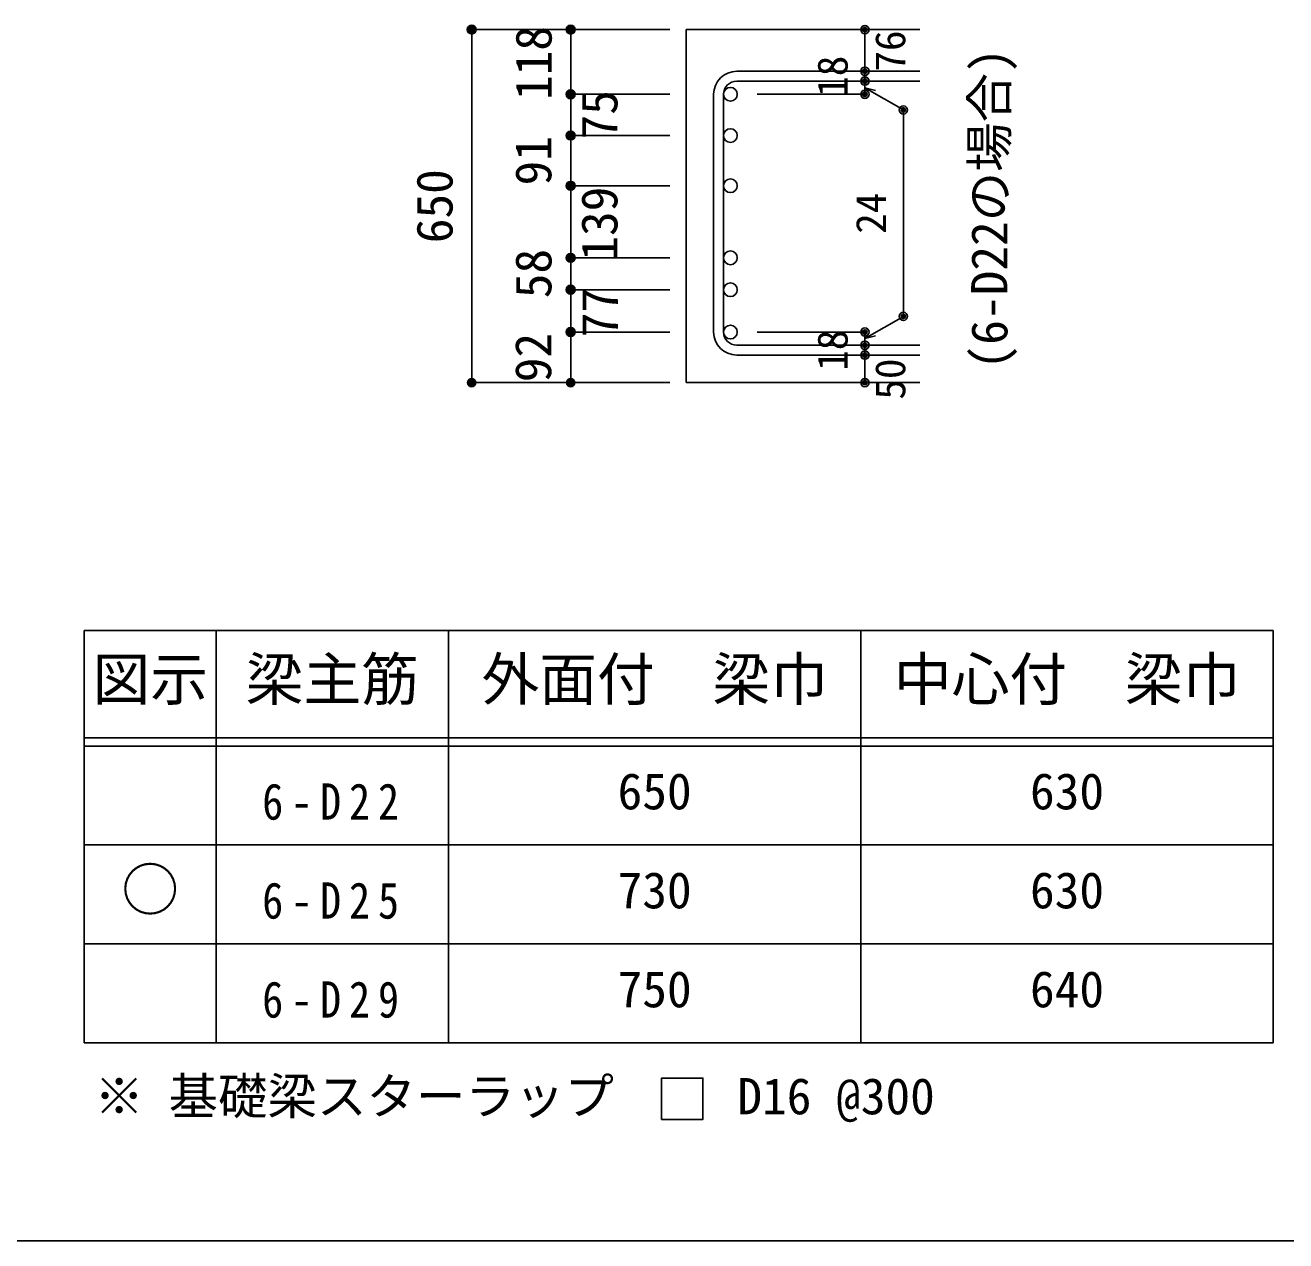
# Model space of a CAD drawing. Units: millimetres at full size, sheet at 1:30, with parts at other scales. Extents: x -5973 to 5954, y -4195 to 4201.
# Drawn here: x 1340 to 3633, y 3 to 2214 of the extents above; entities that cross this region are included whole.
import ezdxf
from ezdxf.enums import TextEntityAlignment as Align

# ---------------------------------------------------------------- set-up
doc = ezdxf.new("R2010")
doc.units = ezdxf.units.MM
doc.header["$LTSCALE"] = 30
doc.header["$PDMODE"] = 32
doc.header["$PDSIZE"] = 15
for name, color, linetype in [('0-1_躯体線', 2, 'Continuous'), ('0-5_基礎梁筋', 7, 'Continuous'), ('0-6_スタラップ筋', 7, 'Continuous'), ('0-7_文字', 4, 'Continuous'), ('0-D_寸法', 4, 'Continuous'), ('6-7_文字', 7, 'Continuous'), ('6-E_枠', 7, 'Continuous'), ('F-0_枠', 6, 'Continuous')]:
    doc.layers.add(name, color=color, linetype=linetype)
doc.styles.add('ＭＳ ゴシック', font='')
doc.styles.get('ＭＳ ゴシック').set_extended_font_data('MS Gothic')

msp = doc.modelspace()

# ---------------------------------------------------------------- linework, layer by layer
at = {"layer": '0-1_躯体線'}
for p, q in [((2967.44, 2205.67), (2542.44, 2205.67)), ((2542.44, 2205.67), (2542.44, 1563.67)), ((2967.44, 1563.67), (2542.44, 1563.67))]:
    msp.add_line(p, q, dxfattribs=at)
at = {"layer": '0-5_基礎梁筋', "color": 3}
for centre in [(2622.94, 2087.97), (2622.94, 2012.97), (2622.94, 1921.67), (2622.94, 1790.67), (2622.94, 1732.67), (2622.94, 1655.67)]:
    msp.add_circle(centre, 12.5, dxfattribs=at)
at = {"layer": '0-6_スタラップ筋'}
for p, q in [((2634.44, 2129.97), (2967.44, 2129.97)), ((2634.44, 2111.97), (2967.44, 2111.97)), ((2592.44, 2087.97), (2592.44, 1655.67)), ((2610.44, 2087.97), (2610.44, 1655.67)), ((2634.44, 1631.67), (2967.44, 1631.67)), ((2634.44, 1613.67), (2967.44, 1613.67))]:
    msp.add_line(p, q, dxfattribs=at)
for centre, radius, start, end in [((2634.44, 2087.97), 42, 90, 180), ((2634.44, 2087.97), 24, 90, 180), ((2634.44, 1655.67), 42, 180, 270), ((2634.44, 1655.67), 24, 180, 270)]:
    msp.add_arc(centre, radius, start, end, dxfattribs=at)
at = {"layer": '0-D_寸法'}
for p, q in [((2152.44, 2205.67), (2332.44, 2205.67)), ((2152.44, 2205.67), (2332.44, 2205.67)), ((2152.44, 2205.67), (2152.44, 1563.67)), ((2332.44, 2205.67), (2512.44, 2205.67)), ((2332.44, 2205.67), (2512.44, 2205.67)), ((2332.44, 2205.67), (2332.44, 1563.67)), ((2867.44, 2129.97), (2867.44, 2205.67)), ((2867.44, 2205.67), (2867.44, 2129.97)), ((2867.44, 2111.97), (2867.44, 2129.97)), ((2867.44, 2111.97), (2867.44, 2087.97)), ((2332.44, 2087.97), (2512.44, 2087.97)), ((2332.44, 2087.97), (2512.44, 2087.97)), ((2867.44, 2087.97), (2671.35, 2087.97)), ((2867.44, 2099.97), (2937.5, 2059.53)), ((2867.44, 2099.97), (2886.76, 2094.8)), ((2937.5, 2059.53), (2937.5, 1684.12)), ((2332.44, 2012.97), (2512.44, 2012.97)), ((2332.44, 2012.97), (2512.44, 2012.97)), ((2332.44, 1921.67), (2512.44, 1921.67)), ((2332.44, 1921.67), (2512.44, 1921.67)), ((2332.44, 1790.67), (2512.44, 1790.67)), ((2332.44, 1790.67), (2512.44, 1790.67)), ((2332.44, 1732.67), (2512.44, 1732.67)), ((2332.44, 1732.67), (2512.44, 1732.67)), ((2867.44, 1643.67), (2937.5, 1684.12)), ((2332.44, 1655.67), (2512.44, 1655.67)), ((2332.44, 1655.67), (2512.44, 1655.67)), ((2332.44, 1599.71), (2332.44, 1655.67)), ((2867.44, 1655.67), (2671.35, 1655.67)), ((2867.44, 1631.67), (2867.44, 1655.67)), ((2867.44, 1643.67), (2886.76, 1648.85)), ((2867.44, 1613.67), (2867.44, 1631.67)), ((2867.44, 1563.67), (2867.44, 1613.67)), ((2152.44, 1563.67), (2332.44, 1563.67)), ((2332.44, 1563.67), (2512.44, 1563.67))]:
    msp.add_line(p, q, dxfattribs=at)
for centre, radius in [((2152.44, 2205.67), 8), ((2152.44, 2205.67), 7.2), ((2152.44, 2205.67), 6.4), ((2152.44, 2205.67), 5.6), ((2152.44, 2205.67), 4.8), ((2152.44, 2205.67), 4), ((2152.44, 2205.67), 3.2), ((2152.44, 2205.67), 2.4), ((2152.44, 2205.67), 1.6), ((2152.44, 2205.67), 0.8), ((2332.44, 2205.67), 8), ((2332.44, 2205.67), 7.2), ((2332.44, 2205.67), 6.4), ((2332.44, 2205.67), 5.6), ((2332.44, 2205.67), 4.8), ((2332.44, 2205.67), 4), ((2332.44, 2205.67), 3.2), ((2332.44, 2205.67), 2.4), ((2332.44, 2205.67), 1.6), ((2332.44, 2205.67), 0.8), ((2867.44, 2205.67), 4), ((2867.44, 2205.67), 3.6), ((2867.44, 2205.67), 3.2), ((2867.44, 2205.67), 2.8), ((2867.44, 2205.67), 2.4), ((2867.44, 2205.67), 2), ((2867.44, 2205.67), 1.6), ((2867.44, 2205.67), 1.2), ((2867.44, 2205.67), 0.8), ((2867.44, 2205.67), 0.4), ((2867.44, 2129.97), 4), ((2867.44, 2129.97), 3.6), ((2867.44, 2129.97), 3.2), ((2867.44, 2129.97), 2.8), ((2867.44, 2129.97), 2.4), ((2867.44, 2111.97), 4), ((2867.44, 2111.97), 3.6), ((2867.44, 2111.97), 3.2), ((2867.44, 2111.97), 2.8), ((2867.44, 2111.97), 2.4), ((2867.44, 2129.97), 2), ((2867.44, 2111.97), 2), ((2867.44, 2129.97), 1.6), ((2867.44, 2111.97), 1.6), ((2867.44, 2129.97), 1.2), ((2867.44, 2111.97), 1.2), ((2867.44, 2129.97), 0.8), ((2867.44, 2111.97), 0.8), ((2867.44, 2129.97), 0.4), ((2867.44, 2111.97), 0.4), ((2332.44, 2087.97), 8), ((2332.44, 2087.97), 7.2), ((2332.44, 2087.97), 6.4), ((2332.44, 2087.97), 5.6), ((2332.44, 2087.97), 4.8), ((2332.44, 2087.97), 4), ((2332.44, 2087.97), 3.2), ((2332.44, 2087.97), 2.4), ((2332.44, 2087.97), 1.6), ((2332.44, 2087.97), 0.8), ((2867.44, 2087.97), 4), ((2867.44, 2087.97), 3.6), ((2867.44, 2087.97), 3.2), ((2867.44, 2087.97), 2.8), ((2867.44, 2087.97), 2.4), ((2867.44, 2087.97), 2), ((2867.44, 2087.97), 1.6), ((2867.44, 2087.97), 1.2), ((2867.44, 2087.97), 0.8), ((2867.44, 2087.97), 0.4), ((2937.5, 2059.53), 4), ((2937.5, 2059.53), 3.6), ((2937.5, 2059.53), 3.2), ((2937.5, 2059.53), 2.8), ((2937.5, 2059.53), 2.4), ((2937.5, 2059.53), 2), ((2937.5, 2059.53), 1.6), ((2937.5, 2059.53), 1.2), ((2937.5, 2059.53), 0.8), ((2937.5, 2059.53), 0.4), ((2332.44, 2012.97), 8), ((2332.44, 2012.97), 7.2), ((2332.44, 2012.97), 6.4), ((2332.44, 2012.97), 5.6), ((2332.44, 2012.97), 4.8), ((2332.44, 2012.97), 4), ((2332.44, 2012.97), 3.2), ((2332.44, 2012.97), 2.4), ((2332.44, 2012.97), 1.6), ((2332.44, 2012.97), 0.8), ((2332.44, 1921.67), 8), ((2332.44, 1921.67), 7.2), ((2332.44, 1921.67), 6.4), ((2332.44, 1921.67), 5.6), ((2332.44, 1921.67), 4.8), ((2332.44, 1921.67), 4), ((2332.44, 1921.67), 3.2), ((2332.44, 1921.67), 2.4), ((2332.44, 1921.67), 1.6), ((2332.44, 1921.67), 0.8), ((2332.44, 1790.67), 8), ((2332.44, 1790.67), 7.2), ((2332.44, 1790.67), 6.4), ((2332.44, 1790.67), 5.6), ((2332.44, 1790.67), 4.8), ((2332.44, 1790.67), 4), ((2332.44, 1790.67), 3.2), ((2332.44, 1790.67), 2.4), ((2332.44, 1790.67), 1.6), ((2332.44, 1790.67), 0.8), ((2332.44, 1732.67), 8), ((2332.44, 1732.67), 7.2), ((2332.44, 1732.67), 6.4), ((2332.44, 1732.67), 5.6), ((2332.44, 1732.67), 4.8), ((2332.44, 1732.67), 4), ((2332.44, 1732.67), 3.2), ((2332.44, 1732.67), 2.4), ((2332.44, 1732.67), 1.6), ((2332.44, 1732.67), 0.8), ((2937.5, 1684.12), 4), ((2937.5, 1684.12), 3.6), ((2937.5, 1684.12), 3.2), ((2937.5, 1684.12), 2.8), ((2937.5, 1684.12), 2.4), ((2937.5, 1684.12), 2), ((2937.5, 1684.12), 1.6), ((2937.5, 1684.12), 1.2), ((2937.5, 1684.12), 0.8), ((2937.5, 1684.12), 0.4), ((2332.44, 1655.67), 8), ((2332.44, 1655.67), 7.2), ((2332.44, 1655.67), 6.4), ((2332.44, 1655.67), 5.6), ((2332.44, 1655.67), 4.8), ((2332.44, 1655.67), 4), ((2332.44, 1655.67), 3.2), ((2332.44, 1655.67), 2.4), ((2332.44, 1655.67), 1.6), ((2332.44, 1655.67), 0.8), ((2867.44, 1655.67), 4), ((2867.44, 1655.67), 3.6), ((2867.44, 1655.67), 3.2), ((2867.44, 1655.67), 2.8), ((2867.44, 1655.67), 2.4), ((2867.44, 1655.67), 2), ((2867.44, 1655.67), 1.6), ((2867.44, 1655.67), 1.2), ((2867.44, 1655.67), 0.8), ((2867.44, 1655.67), 0.4), ((2867.44, 1631.67), 4), ((2867.44, 1631.67), 3.6), ((2867.44, 1631.67), 3.2), ((2867.44, 1631.67), 2.8), ((2867.44, 1631.67), 2.4), ((2867.44, 1631.67), 2), ((2867.44, 1631.67), 1.6), ((2867.44, 1631.67), 1.2), ((2867.44, 1631.67), 0.8), ((2867.44, 1631.67), 0.4), ((2867.44, 1613.67), 4), ((2867.44, 1613.67), 3.6), ((2867.44, 1613.67), 3.2), ((2867.44, 1613.67), 2.8), ((2867.44, 1613.67), 2.4), ((2867.44, 1613.67), 2), ((2867.44, 1613.67), 1.6), ((2867.44, 1613.67), 1.2), ((2867.44, 1613.67), 0.8), ((2867.44, 1613.67), 0.4), ((2152.44, 1563.67), 7.2), ((2152.44, 1563.67), 6.4), ((2152.44, 1563.67), 5.6), ((2152.44, 1563.67), 4.8), ((2152.44, 1563.67), 4), ((2152.44, 1563.67), 3.2), ((2152.44, 1563.67), 2.4), ((2152.44, 1563.67), 1.6), ((2152.44, 1563.67), 0.8), ((2332.44, 1563.67), 7.2), ((2332.44, 1563.67), 6.4), ((2332.44, 1563.67), 5.6), ((2332.44, 1563.67), 4.8), ((2332.44, 1563.67), 4), ((2332.44, 1563.67), 3.2), ((2332.44, 1563.67), 2.4), ((2332.44, 1563.67), 1.6), ((2332.44, 1563.67), 0.8), ((2867.44, 1563.67), 4), ((2867.44, 1563.67), 3.6), ((2867.44, 1563.67), 3.2), ((2867.44, 1563.67), 2.8), ((2867.44, 1563.67), 2.4), ((2867.44, 1563.67), 2), ((2867.44, 1563.67), 1.6), ((2867.44, 1563.67), 1.2), ((2867.44, 1563.67), 0.8), ((2867.44, 1563.67), 0.4)]:
    msp.add_circle(centre, radius, dxfattribs=at)
at = {"layer": '0-D_寸法', "color": 7}
for p in [(2152.44, 2205.67), (2332.44, 2205.67), (2867.44, 2205.67), (2867.44, 2129.97), (2867.44, 2111.97), (2332.44, 2087.97), (2867.44, 2087.97), (2937.5, 2059.53), (2332.44, 2012.97), (2332.44, 1921.67), (2332.44, 1790.67), (2332.44, 1732.67), (2937.5, 1684.12), (2332.44, 1655.67), (2867.44, 1655.67), (2867.44, 1631.67), (2867.44, 1613.67), (2152.44, 1563.67), (2332.44, 1563.67), (2867.44, 1563.67)]:
    msp.add_point(p, dxfattribs=at)
at = {"layer": '6-7_文字'}
msp.add_lwpolyline([(2497.79, 223.79), (2572.79, 223.79), (2572.79, 298.79), (2497.79, 298.79)], close=True, dxfattribs=at)
at = {"layer": '6-E_枠', "color": 3}
for p, q in [((1447.71, 1112.77), (1447.71, 362.77)), ((1447.71, 1112.77), (3610.24, 1112.77)), ((3610.24, 1112.77), (3610.24, 362.77)), ((1447.71, 362.77), (3610.24, 362.77))]:
    msp.add_line(p, q, dxfattribs=at)
at = {"layer": '6-E_枠'}
for p, q in [((1687.71, 1112.77), (1687.71, 362.77)), ((2110.24, 1112.77), (2110.24, 362.77)), ((2860.24, 1112.77), (2860.24, 362.77)), ((1447.71, 917.77), (3610.24, 917.77)), ((1447.71, 902.77), (3610.24, 902.77)), ((1447.71, 722.77), (3610.24, 722.77)), ((1447.71, 542.77), (3610.24, 542.77))]:
    msp.add_line(p, q, dxfattribs=at)
at = {"layer": 'F-0_枠', "color": 2}
msp.add_line((3723.6, 2.95), (-5972.88, 2.95), dxfattribs=at)

# ---------------------------------------------------------------- texts
at = {"layer": '0-7_文字', "color": 7, "style": 'ＭＳ ゴシック'}
msp.add_text('(6-D22の場合)', height=65.98, rotation=90, dxfattribs=at).set_placement((3146.43, 1587.64), align=Align.BOTTOM_LEFT)
at = {"layer": '0-D_寸法', "style": 'ＭＳ ゴシック'}
for s, height, p in [('118', 65.98, (2317.57, 2077.58)), ('76', 54.99, (2957.42, 2129.33)), ('18', 54.99, (2852.44, 2083.47)), ('75', 65.98, (2437.32, 2005.88)), ('91', 65.98, (2317.08, 1922.28)), ('650', 65.98, (2137.44, 1817.17)), ('139', 65.98, (2437.23, 1785.39)), ('24', 54.99, (2922.5, 1834.32)), ('58', 65.98, (2317.21, 1717.14)), ('77', 65.98, (2438.13, 1646.16)), ('18', 54.99, (2852.44, 1585.17)), ('92', 65.98, (2316.75, 1564.38)), ('50', 54.99, (2957.44, 1532.67))]:
    msp.add_text(s, height=height, rotation=90, dxfattribs=at).set_placement(p, align=Align.BOTTOM_LEFT)
at = {"layer": '6-7_文字', "color": 2, "style": 'ＭＳ ゴシック'}
for s, p in [('図示', (1462.71, 962.77)), ('梁主筋', (1741.48, 962.77)), ('外面付\u3000梁巾', (2170.24, 962.77)), ('中心付\u3000梁巾', (2920.24, 962.77)), ('○', (1515.21, 580.27))]:
    msp.add_text(s, height=76.98, dxfattribs=at).set_placement(p, align=Align.BOTTOM_LEFT)
at = {"layer": '6-7_文字', "style": 'ＭＳ ゴシック'}
for s, p in [('650', (2417.74, 767.77)), ('630', (3167.74, 767.77)), ('730', (2417.74, 587.77)), ('630', (3167.74, 587.77)), ('750', (2417.74, 407.77)), ('640', (3167.74, 407.77)), ('※ 基礎梁スターラップ     D16 @300', (1466.27, 213.19))]:
    msp.add_text(s, height=65.98, dxfattribs=at).set_placement(p, align=Align.BOTTOM_LEFT)
at = {"layer": '6-7_文字', "char_height": 65.98, "attachment_point": 7, "style": 'ＭＳ ゴシック'}
for s, insert in [('\\T1.38;\\W0.85;6-D22', (1771.48, 767.77)), ('\\T1.38;\\W0.85;6-D25', (1771.48, 587.77)), ('\\T1.38;\\W0.85;6-D29', (1771.48, 407.77))]:
    msp.add_mtext(s, dxfattribs=dict(at, insert=insert))

doc.saveas('drawing.dxf')
